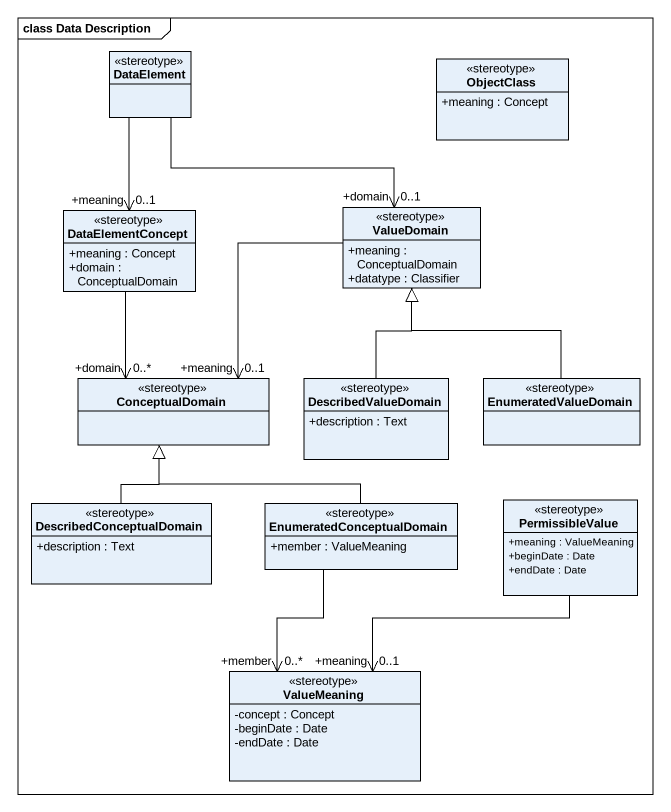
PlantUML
@startuml
mainframe class Data Description
hide circle
hide empty members
skinparam classAttributeIconSize 0
class DataElement <<stereotype>>
class ObjectClass <<stereotype>> {
  +meaning : Concept
}
class DataElementConcept <<stereotype>> {
  +meaning : Concept
  +domain : ConceptualDomain
}
class ValueDomain <<stereotype>> {
  +meaning : ConceptualDomain
  +datatype : Classifier
}
class ConceptualDomain <<stereotype>>
class DescribedValueDomain <<stereotype>> {
  +description : Text
}
class EnumeratedValueDomain <<stereotype>>
class DescribedConceptualDomain <<stereotype>> {
  +description : Text
}
class EnumeratedConceptualDomain <<stereotype>> {
  +member : ValueMeaning
}
class PermissibleValue <<stereotype>> {
  +meaning : ValueMeaning
  +beginDate : Date
  +endDate : Date
}
class ValueMeaning <<stereotype>> {
  -concept : Concept
  -beginDate : Date
  -endDate : Date
}
DataElementConcept "+meaning\n0..1" <-up- DataElement
ValueDomain "+domain\n0..1" <-up- DataElement
ConceptualDomain "+domain\n0..*" <-up- DataElementConcept
ConceptualDomain "+meaning\n0..1" <-up- ValueDomain
DescribedValueDomain -up-|> ValueDomain
EnumeratedValueDomain -up-|> ValueDomain
DescribedConceptualDomain -up-|> ConceptualDomain
EnumeratedConceptualDomain -up-|> ConceptualDomain
ValueMeaning "+member\n0..*" <-up- EnumeratedConceptualDomain
ValueMeaning "+meaning\n0..1" <-up- PermissibleValue
@enduml
